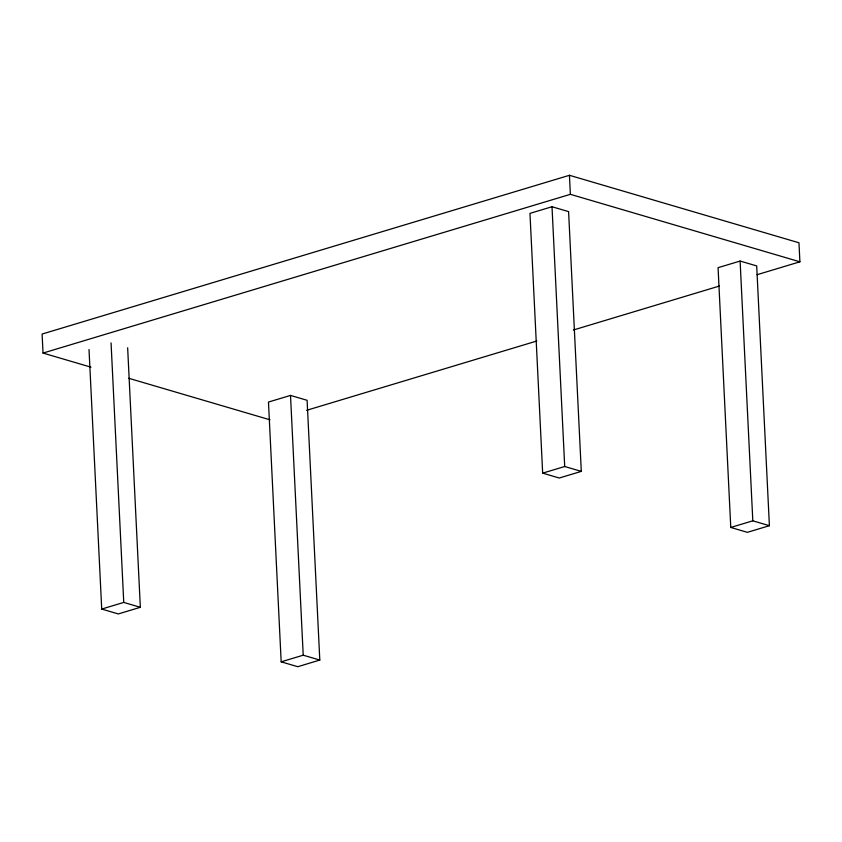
<?xml version="1.0" encoding="UTF-8"?>
<svg xmlns="http://www.w3.org/2000/svg" width="842" height="842" viewBox="0 0 842 842"><rect width="100%" height="100%" fill="white"/><g stroke="black" fill="none" stroke-linecap="round" stroke-linejoin="round"><path stroke-width="1.26" d="M757.105 274.692L799.9 261.809L798.974 242.78L569.445 175.294L42.1 334.053L43.026 353.072L90.957 367.165M43.026 353.072L570.371 194.323L799.9 261.809M552.005 206.743L529.965 213.373L542.669 473.141L559.256 478.024L581.296 471.383L568.592 211.616L552.005 206.743L564.708 466.51L581.296 471.383M290.511 395.424L268.472 402.055L281.175 661.823L297.763 666.706L319.802 660.065L307.098 400.297L290.511 395.424L303.215 655.192L319.802 660.065M740.107 261.052L718.068 267.682L730.772 527.45L747.359 532.333L769.399 525.692L756.695 265.925L740.107 261.052L752.811 520.819L769.399 525.692M306.541 410.338L536.859 340.999M573.36 330.011L719.352 286.059M542.669 473.141L564.708 466.51M89.02 349.546L101.714 609.061L123.753 602.419L140.34 607.303L127.647 347.788M140.34 607.303L118.301 613.934L101.714 609.061M281.175 661.823L303.215 655.192M730.772 527.45L752.811 520.819M128.784 378.29L270.029 419.821M569.445 175.294L570.371 194.323M111.06 342.904L123.753 602.419"/></g></svg>
